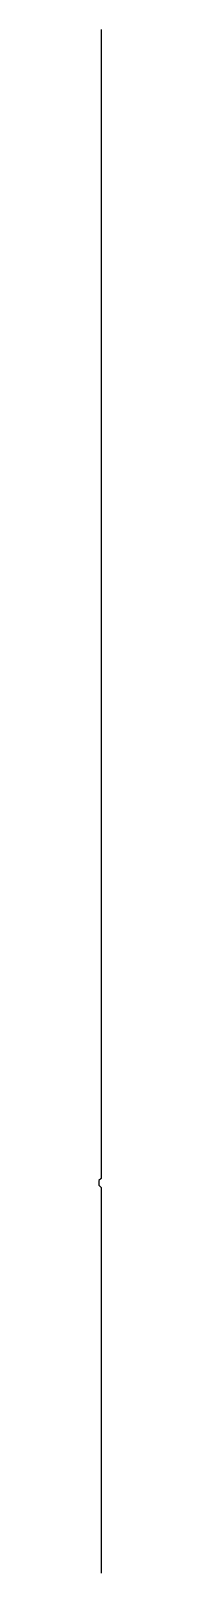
# Model space of a CAD drawing. Extents: x 11 to 695, y 10 to 490.
# Drawn here: x 11.5 to 11.7, y 250 to 370 of the extents above; entities that cross this region are included whole.
import ezdxf

# ---------------------------------------------------------------- set-up
doc = ezdxf.new("R2010")
doc.units = 0

msp = doc.modelspace()

# ---------------------------------------------------------------- linework, layer by layer
at = {"layer": 'contour_0'}
for p, q in [((11.66, 370.1), (11.66, 369.92)), ((11.66, 369.92), (11.66, 369.74)), ((11.66, 369.74), (11.66, 369.57)), ((11.66, 369.57), (11.66, 369.39)), ((11.66, 369.39), (11.66, 369.21)), ((11.66, 369.21), (11.66, 369.03)), ((11.66, 369.03), (11.66, 368.86)), ((11.66, 368.86), (11.66, 368.68)), ((11.66, 368.68), (11.66, 368.5)), ((11.66, 368.5), (11.66, 368.33)), ((11.66, 368.33), (11.66, 368.15)), ((11.66, 368.15), (11.66, 367.97)), ((11.66, 367.97), (11.66, 367.8)), ((11.66, 367.8), (11.66, 367.62)), ((11.66, 367.62), (11.66, 367.44)), ((11.66, 367.44), (11.66, 367.27)), ((11.66, 367.27), (11.66, 367.09)), ((11.66, 367.09), (11.66, 366.91)), ((11.66, 366.91), (11.66, 366.74)), ((11.66, 366.74), (11.66, 366.56)), ((11.66, 366.56), (11.66, 366.38)), ((11.66, 366.38), (11.66, 366.21)), ((11.66, 366.21), (11.66, 366.03)), ((11.66, 366.03), (11.66, 365.85)), ((11.66, 365.85), (11.66, 365.68)), ((11.66, 365.68), (11.66, 365.5)), ((11.66, 365.5), (11.66, 365.32)), ((11.66, 365.32), (11.66, 365.15)), ((11.66, 365.15), (11.66, 364.97)), ((11.66, 364.97), (11.66, 364.79)), ((11.66, 364.79), (11.66, 364.62)), ((11.66, 364.62), (11.66, 364.44)), ((11.66, 364.44), (11.66, 364.26)), ((11.66, 364.26), (11.66, 364.09)), ((11.66, 364.09), (11.66, 363.91)), ((11.66, 363.91), (11.66, 363.73)), ((11.66, 363.73), (11.66, 363.56)), ((11.66, 363.56), (11.66, 363.38)), ((11.66, 363.38), (11.66, 363.2)), ((11.66, 363.2), (11.66, 363.03)), ((11.66, 363.03), (11.66, 362.85)), ((11.66, 362.85), (11.66, 362.67)), ((11.66, 362.67), (11.66, 362.5)), ((11.66, 362.5), (11.66, 362.32)), ((11.66, 362.32), (11.66, 362.14)), ((11.66, 362.14), (11.66, 361.97)), ((11.66, 361.97), (11.66, 361.79)), ((11.66, 361.79), (11.66, 361.61)), ((11.66, 361.61), (11.66, 361.44)), ((11.66, 361.44), (11.66, 361.26)), ((11.66, 361.26), (11.66, 361.08)), ((11.66, 361.08), (11.66, 360.9)), ((11.66, 360.9), (11.66, 360.73)), ((11.66, 360.73), (11.66, 360.55)), ((11.66, 360.55), (11.66, 360.37)), ((11.66, 360.37), (11.66, 360.2)), ((11.66, 360.2), (11.66, 360.02)), ((11.66, 360.02), (11.66, 359.84)), ((11.66, 359.84), (11.66, 359.67)), ((11.66, 359.67), (11.66, 359.49)), ((11.66, 359.49), (11.66, 359.31)), ((11.66, 359.31), (11.66, 359.14)), ((11.66, 359.14), (11.66, 358.96)), ((11.66, 358.96), (11.66, 358.78)), ((11.66, 358.78), (11.66, 358.61)), ((11.66, 358.61), (11.66, 358.43)), ((11.66, 358.43), (11.66, 358.25)), ((11.66, 358.25), (11.66, 358.08)), ((11.66, 358.08), (11.66, 357.9)), ((11.66, 357.9), (11.66, 357.72)), ((11.66, 357.72), (11.66, 357.55)), ((11.66, 357.55), (11.66, 357.37)), ((11.66, 357.37), (11.66, 357.19)), ((11.66, 357.19), (11.66, 357.02)), ((11.66, 357.02), (11.66, 356.84)), ((11.66, 356.84), (11.66, 356.66)), ((11.66, 356.66), (11.66, 356.49)), ((11.66, 356.49), (11.66, 356.31)), ((11.66, 356.31), (11.66, 356.13)), ((11.66, 356.13), (11.66, 355.96)), ((11.66, 355.96), (11.66, 355.78)), ((11.66, 355.78), (11.66, 355.6)), ((11.66, 355.6), (11.66, 355.43)), ((11.66, 355.43), (11.66, 355.25)), ((11.66, 355.25), (11.66, 355.07)), ((11.66, 355.07), (11.66, 354.9)), ((11.66, 354.9), (11.66, 354.72)), ((11.66, 354.72), (11.66, 354.54)), ((11.66, 354.54), (11.66, 354.37)), ((11.66, 354.37), (11.66, 354.19)), ((11.66, 354.19), (11.66, 354.01)), ((11.66, 354.01), (11.66, 353.84)), ((11.66, 353.84), (11.66, 353.66)), ((11.66, 353.66), (11.66, 353.48)), ((11.66, 353.48), (11.66, 353.31)), ((11.66, 353.31), (11.66, 353.13)), ((11.66, 353.13), (11.66, 352.95)), ((11.66, 352.95), (11.66, 352.77)), ((11.66, 352.77), (11.66, 352.6)), ((11.66, 352.6), (11.66, 352.42)), ((11.66, 352.42), (11.66, 352.24)), ((11.66, 352.24), (11.66, 352.07)), ((11.66, 352.07), (11.66, 351.89)), ((11.66, 351.89), (11.66, 351.71)), ((11.66, 351.71), (11.66, 351.54)), ((11.66, 351.54), (11.66, 351.36)), ((11.66, 351.36), (11.66, 351.18)), ((11.66, 351.18), (11.66, 351.01)), ((11.66, 351.01), (11.66, 350.83)), ((11.66, 350.83), (11.66, 350.65)), ((11.66, 350.65), (11.66, 350.48)), ((11.66, 350.48), (11.66, 350.3)), ((11.66, 350.3), (11.66, 350.12)), ((11.66, 350.12), (11.66, 349.95)), ((11.66, 349.95), (11.66, 349.77)), ((11.66, 349.77), (11.66, 349.59)), ((11.66, 349.59), (11.66, 349.42)), ((11.66, 349.42), (11.66, 349.24)), ((11.66, 349.24), (11.66, 349.06)), ((11.66, 349.06), (11.66, 348.89)), ((11.66, 348.89), (11.66, 348.71)), ((11.66, 348.71), (11.66, 348.53)), ((11.66, 348.53), (11.66, 348.36)), ((11.66, 348.36), (11.66, 348.18)), ((11.66, 348.18), (11.66, 348)), ((11.66, 348), (11.66, 347.83)), ((11.66, 347.83), (11.66, 347.65)), ((11.66, 347.65), (11.66, 347.47)), ((11.66, 347.47), (11.66, 347.3)), ((11.66, 347.3), (11.66, 347.12)), ((11.66, 347.12), (11.66, 346.94)), ((11.66, 346.94), (11.66, 346.77)), ((11.66, 346.77), (11.66, 346.59)), ((11.66, 346.59), (11.66, 346.41)), ((11.66, 346.41), (11.66, 346.24)), ((11.66, 346.24), (11.66, 346.06)), ((11.66, 346.06), (11.66, 345.88)), ((11.66, 345.88), (11.66, 345.71)), ((11.66, 345.71), (11.66, 345.53)), ((11.66, 345.53), (11.66, 345.35)), ((11.66, 345.35), (11.66, 345.17)), ((11.66, 345.17), (11.66, 345)), ((11.66, 345), (11.66, 344.82)), ((11.66, 344.82), (11.66, 344.64)), ((11.66, 344.64), (11.66, 344.47)), ((11.66, 344.47), (11.66, 344.29)), ((11.66, 344.29), (11.66, 344.11)), ((11.66, 344.11), (11.66, 343.94)), ((11.66, 343.94), (11.66, 343.76)), ((11.66, 343.76), (11.66, 343.58)), ((11.66, 343.58), (11.66, 343.41)), ((11.66, 343.41), (11.66, 343.23)), ((11.66, 343.23), (11.66, 343.05)), ((11.66, 343.05), (11.66, 342.88)), ((11.66, 342.88), (11.66, 342.7)), ((11.66, 342.7), (11.66, 342.52)), ((11.66, 342.52), (11.66, 342.35)), ((11.66, 342.35), (11.66, 342.17)), ((11.66, 342.17), (11.66, 341.99)), ((11.66, 341.99), (11.66, 341.82)), ((11.66, 341.82), (11.66, 341.64)), ((11.66, 341.64), (11.66, 341.46)), ((11.66, 341.46), (11.66, 341.29)), ((11.66, 341.29), (11.66, 341.11)), ((11.66, 341.11), (11.66, 340.93)), ((11.66, 340.93), (11.66, 340.76)), ((11.66, 340.76), (11.66, 340.58)), ((11.66, 340.58), (11.66, 340.4)), ((11.66, 340.4), (11.66, 340.23)), ((11.66, 340.23), (11.66, 340.05)), ((11.66, 340.05), (11.66, 339.87)), ((11.66, 339.87), (11.66, 339.7)), ((11.66, 339.7), (11.66, 339.52)), ((11.66, 339.52), (11.66, 339.34)), ((11.66, 339.34), (11.66, 339.17)), ((11.66, 339.17), (11.66, 338.99)), ((11.66, 338.99), (11.66, 338.81)), ((11.66, 338.81), (11.66, 338.64)), ((11.66, 338.64), (11.66, 338.46)), ((11.66, 338.46), (11.66, 338.28)), ((11.66, 338.28), (11.66, 338.11)), ((11.66, 338.11), (11.66, 337.93)), ((11.66, 337.93), (11.66, 337.75)), ((11.66, 337.75), (11.66, 337.58)), ((11.66, 337.58), (11.66, 337.4)), ((11.66, 337.4), (11.66, 337.22)), ((11.66, 337.22), (11.66, 337.04)), ((11.66, 337.04), (11.66, 336.87)), ((11.66, 336.87), (11.66, 336.69)), ((11.66, 336.69), (11.66, 336.51)), ((11.66, 336.51), (11.66, 336.34)), ((11.66, 336.34), (11.66, 336.16)), ((11.66, 336.16), (11.66, 335.98)), ((11.66, 335.98), (11.66, 335.81)), ((11.66, 335.81), (11.66, 335.63)), ((11.66, 335.63), (11.66, 335.45)), ((11.66, 335.45), (11.66, 335.28)), ((11.66, 335.28), (11.66, 335.1)), ((11.66, 335.1), (11.66, 334.92)), ((11.66, 334.92), (11.66, 334.75)), ((11.66, 334.75), (11.66, 334.57)), ((11.66, 334.57), (11.66, 334.39)), ((11.66, 334.39), (11.66, 334.22)), ((11.66, 334.22), (11.66, 334.04)), ((11.66, 334.04), (11.66, 333.86)), ((11.66, 333.86), (11.66, 333.69)), ((11.66, 333.69), (11.66, 333.51)), ((11.66, 333.51), (11.66, 333.33)), ((11.66, 333.33), (11.66, 333.16)), ((11.66, 333.16), (11.66, 332.98)), ((11.66, 332.98), (11.66, 332.8)), ((11.66, 332.8), (11.66, 332.63)), ((11.66, 332.63), (11.66, 332.45)), ((11.66, 332.45), (11.66, 332.27)), ((11.66, 332.27), (11.66, 332.1)), ((11.66, 332.1), (11.66, 331.92)), ((11.66, 331.92), (11.66, 331.74)), ((11.66, 331.74), (11.66, 331.57)), ((11.66, 331.57), (11.66, 331.39)), ((11.66, 331.39), (11.66, 331.21)), ((11.66, 331.21), (11.66, 331.04)), ((11.66, 331.04), (11.66, 330.86)), ((11.66, 330.86), (11.66, 330.68)), ((11.66, 330.68), (11.66, 330.51)), ((11.66, 330.51), (11.66, 330.33)), ((11.66, 330.33), (11.66, 330.15)), ((11.66, 330.15), (11.66, 329.98)), ((11.66, 329.98), (11.66, 329.8)), ((11.66, 329.8), (11.66, 329.62)), ((11.66, 329.62), (11.66, 329.45)), ((11.66, 329.45), (11.66, 329.27)), ((11.66, 329.27), (11.66, 329.09)), ((11.66, 329.09), (11.66, 328.91)), ((11.66, 328.91), (11.66, 328.74)), ((11.66, 328.74), (11.66, 328.56)), ((11.66, 328.56), (11.66, 328.38)), ((11.66, 328.38), (11.66, 328.21)), ((11.66, 328.21), (11.66, 328.03)), ((11.66, 328.03), (11.66, 327.85)), ((11.66, 327.85), (11.66, 327.68)), ((11.66, 327.68), (11.66, 327.5)), ((11.66, 327.5), (11.66, 327.32)), ((11.66, 327.32), (11.66, 327.15)), ((11.66, 327.15), (11.66, 326.97)), ((11.66, 326.97), (11.66, 326.79)), ((11.66, 326.79), (11.66, 326.62)), ((11.66, 326.62), (11.66, 326.44)), ((11.66, 326.44), (11.66, 326.26)), ((11.66, 326.26), (11.66, 326.09)), ((11.66, 326.09), (11.66, 325.91)), ((11.66, 325.91), (11.66, 325.73)), ((11.66, 325.73), (11.66, 325.56)), ((11.66, 325.56), (11.66, 325.38)), ((11.66, 325.38), (11.66, 325.2)), ((11.66, 325.2), (11.66, 325.03)), ((11.66, 325.03), (11.66, 324.85)), ((11.66, 324.85), (11.66, 324.67)), ((11.66, 324.67), (11.66, 324.5)), ((11.66, 324.5), (11.66, 324.32)), ((11.66, 324.32), (11.66, 324.14)), ((11.66, 324.14), (11.66, 323.97)), ((11.66, 323.97), (11.66, 323.79)), ((11.66, 323.79), (11.66, 323.61)), ((11.66, 323.61), (11.66, 323.44)), ((11.66, 323.44), (11.66, 323.26)), ((11.66, 323.26), (11.66, 323.08)), ((11.66, 323.08), (11.66, 322.91)), ((11.66, 322.91), (11.66, 322.73)), ((11.66, 322.73), (11.66, 322.55)), ((11.66, 322.55), (11.66, 322.38)), ((11.66, 322.38), (11.66, 322.2)), ((11.66, 322.2), (11.66, 322.02)), ((11.66, 322.02), (11.66, 321.85)), ((11.66, 321.85), (11.66, 321.67)), ((11.66, 321.67), (11.66, 321.49)), ((11.66, 321.49), (11.66, 321.31)), ((11.66, 321.31), (11.66, 321.14)), ((11.66, 321.14), (11.66, 320.96)), ((11.66, 320.96), (11.66, 320.78)), ((11.66, 320.78), (11.66, 320.61)), ((11.66, 320.61), (11.66, 320.43)), ((11.66, 320.43), (11.66, 320.25)), ((11.66, 320.25), (11.66, 320.08)), ((11.66, 320.08), (11.66, 319.9)), ((11.66, 319.9), (11.66, 319.72)), ((11.66, 319.72), (11.66, 319.55)), ((11.66, 319.55), (11.66, 319.37)), ((11.66, 319.37), (11.66, 319.19)), ((11.66, 319.19), (11.66, 319.02)), ((11.66, 319.02), (11.66, 318.84)), ((11.66, 318.84), (11.66, 318.66)), ((11.66, 318.66), (11.66, 318.49)), ((11.66, 318.49), (11.66, 318.31)), ((11.66, 318.31), (11.66, 318.13)), ((11.66, 318.13), (11.66, 317.96)), ((11.66, 317.96), (11.66, 317.78)), ((11.66, 317.78), (11.66, 317.6)), ((11.66, 317.6), (11.66, 317.43)), ((11.66, 317.43), (11.66, 317.25)), ((11.66, 317.25), (11.66, 317.07)), ((11.66, 317.07), (11.66, 316.9)), ((11.66, 316.9), (11.66, 316.72)), ((11.66, 316.72), (11.66, 316.54)), ((11.66, 316.54), (11.66, 316.37)), ((11.66, 316.37), (11.66, 316.19)), ((11.66, 316.19), (11.66, 316.01)), ((11.66, 316.01), (11.66, 315.84)), ((11.66, 315.84), (11.66, 315.66)), ((11.66, 315.66), (11.66, 315.48)), ((11.66, 315.48), (11.66, 315.31)), ((11.66, 315.31), (11.66, 315.13)), ((11.66, 315.13), (11.66, 314.95)), ((11.66, 314.95), (11.66, 314.78)), ((11.66, 314.78), (11.66, 314.6)), ((11.66, 314.6), (11.66, 314.42)), ((11.66, 314.42), (11.66, 314.25)), ((11.66, 314.25), (11.66, 314.07)), ((11.66, 314.07), (11.66, 313.89)), ((11.66, 313.89), (11.66, 313.72)), ((11.66, 313.72), (11.66, 313.54)), ((11.66, 313.54), (11.66, 313.36)), ((11.66, 313.36), (11.66, 313.18)), ((11.66, 313.18), (11.66, 313.01)), ((11.66, 313.01), (11.66, 312.83)), ((11.66, 312.83), (11.66, 312.65)), ((11.66, 312.65), (11.66, 312.48)), ((11.66, 312.48), (11.66, 312.3)), ((11.66, 312.3), (11.66, 312.12)), ((11.66, 312.12), (11.66, 311.95)), ((11.66, 311.95), (11.66, 311.77)), ((11.66, 311.77), (11.66, 311.59)), ((11.66, 311.59), (11.66, 311.42)), ((11.66, 311.42), (11.66, 311.24)), ((11.66, 311.24), (11.66, 311.06)), ((11.66, 311.06), (11.66, 310.89)), ((11.66, 310.89), (11.66, 310.71)), ((11.66, 310.71), (11.66, 310.53)), ((11.66, 310.53), (11.66, 310.36)), ((11.66, 310.36), (11.66, 310.18)), ((11.66, 310.18), (11.66, 310)), ((11.66, 310), (11.66, 309.83)), ((11.66, 309.83), (11.66, 309.65)), ((11.66, 309.65), (11.66, 309.47)), ((11.66, 309.47), (11.66, 309.3)), ((11.66, 309.3), (11.66, 309.12)), ((11.66, 309.12), (11.66, 308.94)), ((11.66, 308.94), (11.66, 308.77)), ((11.66, 308.77), (11.66, 308.59)), ((11.66, 308.59), (11.66, 308.41)), ((11.66, 308.41), (11.66, 308.24)), ((11.66, 308.24), (11.66, 308.06)), ((11.66, 308.06), (11.66, 307.88)), ((11.66, 307.88), (11.66, 307.71)), ((11.66, 307.71), (11.66, 307.53)), ((11.66, 307.53), (11.66, 307.35)), ((11.66, 307.35), (11.66, 307.18)), ((11.66, 307.18), (11.66, 307)), ((11.66, 307), (11.66, 306.82)), ((11.66, 306.82), (11.66, 306.65)), ((11.66, 306.65), (11.66, 306.47)), ((11.66, 306.47), (11.66, 306.29)), ((11.66, 306.29), (11.66, 306.12)), ((11.66, 306.12), (11.66, 305.94)), ((11.66, 305.94), (11.66, 305.76)), ((11.66, 305.76), (11.66, 305.59)), ((11.66, 305.59), (11.66, 305.41)), ((11.66, 305.41), (11.66, 305.23)), ((11.66, 305.23), (11.66, 305.05)), ((11.66, 305.05), (11.66, 304.88)), ((11.66, 304.88), (11.66, 304.7)), ((11.66, 304.7), (11.66, 304.52)), ((11.66, 304.52), (11.66, 304.35)), ((11.66, 304.35), (11.66, 304.17)), ((11.66, 304.17), (11.66, 303.99)), ((11.66, 303.99), (11.66, 303.82)), ((11.66, 303.82), (11.66, 303.64)), ((11.66, 303.64), (11.66, 303.46)), ((11.66, 303.46), (11.66, 303.29)), ((11.66, 303.29), (11.66, 303.11)), ((11.66, 303.11), (11.66, 302.93)), ((11.66, 302.93), (11.66, 302.76)), ((11.66, 302.76), (11.66, 302.58)), ((11.66, 302.58), (11.66, 302.4)), ((11.66, 302.4), (11.66, 302.23)), ((11.66, 302.23), (11.66, 302.05)), ((11.66, 302.05), (11.66, 301.87)), ((11.66, 301.87), (11.66, 301.7)), ((11.66, 301.7), (11.66, 301.52)), ((11.66, 301.52), (11.66, 301.34)), ((11.66, 301.34), (11.66, 301.17)), ((11.66, 301.17), (11.66, 300.99)), ((11.66, 300.99), (11.66, 300.81)), ((11.66, 300.81), (11.66, 300.64)), ((11.66, 300.64), (11.66, 300.46)), ((11.66, 300.46), (11.66, 300.28)), ((11.66, 300.28), (11.66, 300.11)), ((11.66, 300.11), (11.66, 299.93)), ((11.66, 299.93), (11.66, 299.75)), ((11.66, 299.75), (11.66, 299.58)), ((11.66, 299.58), (11.66, 299.4)), ((11.66, 299.4), (11.66, 299.22)), ((11.66, 299.22), (11.66, 299.05)), ((11.66, 299.05), (11.66, 298.87)), ((11.66, 298.87), (11.66, 298.69)), ((11.66, 298.69), (11.66, 298.52)), ((11.66, 298.52), (11.66, 298.34)), ((11.66, 298.34), (11.66, 298.16)), ((11.66, 298.16), (11.66, 297.99)), ((11.66, 297.99), (11.66, 297.81)), ((11.66, 297.81), (11.66, 297.63)), ((11.66, 297.63), (11.66, 297.45)), ((11.66, 297.45), (11.66, 297.28)), ((11.66, 297.28), (11.66, 297.1)), ((11.66, 297.1), (11.66, 296.92)), ((11.66, 296.92), (11.66, 296.75)), ((11.66, 296.75), (11.66, 296.57)), ((11.66, 296.57), (11.66, 296.39)), ((11.66, 296.39), (11.66, 296.22)), ((11.66, 296.22), (11.66, 296.04)), ((11.66, 296.04), (11.66, 295.86)), ((11.66, 295.86), (11.66, 295.69)), ((11.66, 295.69), (11.66, 295.51)), ((11.66, 295.51), (11.66, 295.33)), ((11.66, 295.33), (11.66, 295.16)), ((11.66, 295.16), (11.66, 294.98)), ((11.66, 294.98), (11.66, 294.8)), ((11.66, 294.8), (11.66, 294.63)), ((11.66, 294.63), (11.66, 294.45)), ((11.66, 294.45), (11.66, 294.27)), ((11.66, 294.27), (11.66, 294.1)), ((11.66, 294.1), (11.66, 293.92)), ((11.66, 293.92), (11.66, 293.74)), ((11.66, 293.74), (11.66, 293.57)), ((11.66, 293.57), (11.66, 293.39)), ((11.66, 293.39), (11.66, 293.21)), ((11.66, 293.21), (11.66, 293.04)), ((11.66, 293.04), (11.66, 292.86)), ((11.66, 292.86), (11.66, 292.68)), ((11.66, 292.68), (11.66, 292.51)), ((11.66, 292.51), (11.66, 292.33)), ((11.66, 292.33), (11.66, 292.15)), ((11.66, 292.15), (11.66, 291.98)), ((11.66, 291.98), (11.66, 291.8)), ((11.66, 291.8), (11.66, 291.62)), ((11.66, 291.62), (11.66, 291.45)), ((11.66, 291.45), (11.66, 291.27)), ((11.66, 291.27), (11.66, 291.09)), ((11.66, 291.09), (11.66, 290.92)), ((11.66, 290.92), (11.66, 290.74)), ((11.66, 290.74), (11.66, 290.56)), ((11.66, 290.56), (11.66, 290.39)), ((11.66, 290.39), (11.66, 290.21)), ((11.66, 290.21), (11.66, 290.03)), ((11.66, 290.03), (11.66, 289.86)), ((11.66, 289.86), (11.66, 289.68)), ((11.66, 289.68), (11.66, 289.5)), ((11.66, 289.5), (11.66, 289.32)), ((11.66, 289.32), (11.66, 289.15)), ((11.66, 289.15), (11.66, 288.97)), ((11.66, 288.97), (11.66, 288.79)), ((11.66, 288.79), (11.66, 288.62)), ((11.66, 288.62), (11.66, 288.44)), ((11.66, 288.44), (11.66, 288.26)), ((11.66, 288.26), (11.66, 288.09)), ((11.66, 288.09), (11.66, 287.91)), ((11.66, 287.91), (11.66, 287.73)), ((11.66, 287.73), (11.66, 287.56)), ((11.66, 287.56), (11.66, 287.38)), ((11.66, 287.38), (11.66, 287.2)), ((11.66, 287.2), (11.66, 287.03)), ((11.66, 287.03), (11.66, 286.85)), ((11.66, 286.85), (11.66, 286.67)), ((11.66, 286.67), (11.66, 286.5)), ((11.66, 286.5), (11.66, 286.32)), ((11.66, 286.32), (11.66, 286.14)), ((11.66, 286.14), (11.66, 285.97)), ((11.66, 285.97), (11.66, 285.79)), ((11.66, 285.79), (11.66, 285.61)), ((11.66, 285.61), (11.66, 285.44)), ((11.66, 285.44), (11.66, 285.26)), ((11.66, 285.26), (11.66, 285.08)), ((11.66, 285.08), (11.66, 284.91)), ((11.66, 284.91), (11.66, 284.73)), ((11.66, 284.73), (11.66, 284.55)), ((11.66, 284.55), (11.66, 284.38)), ((11.66, 284.38), (11.66, 284.2)), ((11.66, 284.2), (11.66, 284.02)), ((11.66, 284.02), (11.66, 283.85)), ((11.66, 283.85), (11.66, 283.67)), ((11.66, 283.67), (11.66, 283.49)), ((11.66, 283.49), (11.66, 283.32)), ((11.66, 283.32), (11.66, 283.14)), ((11.66, 283.14), (11.66, 282.96)), ((11.66, 282.96), (11.66, 282.79)), ((11.66, 282.79), (11.66, 282.61)), ((11.66, 282.61), (11.66, 282.43)), ((11.66, 282.43), (11.66, 282.26)), ((11.66, 282.26), (11.66, 282.08)), ((11.66, 282.08), (11.66, 281.9)), ((11.66, 281.9), (11.66, 281.72)), ((11.66, 281.72), (11.66, 281.55)), ((11.66, 281.55), (11.66, 281.37)), ((11.66, 281.37), (11.66, 281.19)), ((11.66, 281.19), (11.66, 281.02)), ((11.66, 281.02), (11.66, 280.84)), ((11.66, 280.84), (11.66, 280.66)), ((11.66, 280.66), (11.49, 280.49)), ((11.49, 280.49), (11.49, 280.31)), ((11.49, 280.31), (11.49, 280.13)), ((11.49, 280.13), (11.66, 279.96)), ((11.66, 279.96), (11.66, 279.78)), ((11.66, 279.78), (11.66, 279.6)), ((11.66, 279.6), (11.66, 279.43)), ((11.66, 279.43), (11.66, 279.25)), ((11.66, 279.25), (11.66, 279.07)), ((11.66, 279.07), (11.66, 278.9)), ((11.66, 278.9), (11.66, 278.72)), ((11.66, 278.72), (11.66, 278.54)), ((11.66, 278.54), (11.66, 278.37)), ((11.66, 278.37), (11.66, 278.19)), ((11.66, 278.19), (11.66, 278.01)), ((11.66, 278.01), (11.66, 277.84)), ((11.66, 277.84), (11.66, 277.66)), ((11.66, 277.66), (11.66, 277.48)), ((11.66, 277.48), (11.66, 277.31)), ((11.66, 277.31), (11.66, 277.13)), ((11.66, 277.13), (11.66, 276.95)), ((11.66, 276.95), (11.66, 276.78)), ((11.66, 276.78), (11.66, 276.6)), ((11.66, 276.6), (11.66, 276.42)), ((11.66, 276.42), (11.66, 276.25)), ((11.66, 276.25), (11.66, 276.07)), ((11.66, 276.07), (11.66, 275.89)), ((11.66, 275.89), (11.66, 275.72)), ((11.66, 275.72), (11.66, 275.54)), ((11.66, 275.54), (11.66, 275.36)), ((11.66, 275.36), (11.66, 275.19)), ((11.66, 275.19), (11.66, 275.01)), ((11.66, 275.01), (11.66, 274.83)), ((11.66, 274.83), (11.66, 274.66)), ((11.66, 274.66), (11.66, 274.48)), ((11.66, 274.48), (11.66, 274.3)), ((11.66, 274.3), (11.66, 274.13)), ((11.66, 274.13), (11.66, 273.95)), ((11.66, 273.95), (11.66, 273.77)), ((11.66, 273.77), (11.66, 273.59)), ((11.66, 273.59), (11.66, 273.42)), ((11.66, 273.42), (11.66, 273.24)), ((11.66, 273.24), (11.66, 273.06)), ((11.66, 273.06), (11.66, 272.89)), ((11.66, 272.89), (11.66, 272.71)), ((11.66, 272.71), (11.66, 272.53)), ((11.66, 272.53), (11.66, 272.36)), ((11.66, 272.36), (11.66, 272.18)), ((11.66, 272.18), (11.66, 272)), ((11.66, 272), (11.66, 271.83)), ((11.66, 271.83), (11.66, 271.65)), ((11.66, 271.65), (11.66, 271.47)), ((11.66, 271.47), (11.66, 271.3)), ((11.66, 271.3), (11.66, 271.12)), ((11.66, 271.12), (11.66, 270.94)), ((11.66, 270.94), (11.66, 270.77)), ((11.66, 270.77), (11.66, 270.59)), ((11.66, 270.59), (11.66, 270.41)), ((11.66, 270.41), (11.66, 270.24)), ((11.66, 270.24), (11.66, 270.06)), ((11.66, 270.06), (11.66, 269.88)), ((11.66, 269.88), (11.66, 269.71)), ((11.66, 269.71), (11.66, 269.53)), ((11.66, 269.53), (11.66, 269.35)), ((11.66, 269.35), (11.66, 269.18)), ((11.66, 269.18), (11.66, 269)), ((11.66, 269), (11.66, 268.82)), ((11.66, 268.82), (11.66, 268.65)), ((11.66, 268.65), (11.66, 268.47)), ((11.66, 268.47), (11.66, 268.29)), ((11.66, 268.29), (11.66, 268.12)), ((11.66, 268.12), (11.66, 267.94)), ((11.66, 267.94), (11.66, 267.76)), ((11.66, 267.76), (11.66, 267.59)), ((11.66, 267.59), (11.66, 267.41)), ((11.66, 267.41), (11.66, 267.23)), ((11.66, 267.23), (11.66, 267.06)), ((11.66, 267.06), (11.66, 266.88)), ((11.66, 266.88), (11.66, 266.7)), ((11.66, 266.7), (11.66, 266.53)), ((11.66, 266.53), (11.66, 266.35)), ((11.66, 266.35), (11.66, 266.17)), ((11.66, 266.17), (11.66, 266)), ((11.66, 266), (11.66, 265.82)), ((11.66, 265.82), (11.66, 265.64)), ((11.66, 265.64), (11.66, 265.46)), ((11.66, 265.46), (11.66, 265.29)), ((11.66, 265.29), (11.66, 265.11)), ((11.66, 265.11), (11.66, 264.93)), ((11.66, 264.93), (11.66, 264.76)), ((11.66, 264.76), (11.66, 264.58)), ((11.66, 264.58), (11.66, 264.4)), ((11.66, 264.4), (11.66, 264.23)), ((11.66, 264.23), (11.66, 264.05)), ((11.66, 264.05), (11.66, 263.87)), ((11.66, 263.87), (11.66, 263.7)), ((11.66, 263.7), (11.66, 263.52)), ((11.66, 263.52), (11.66, 263.34)), ((11.66, 263.34), (11.66, 263.17)), ((11.66, 263.17), (11.66, 262.99)), ((11.66, 262.99), (11.66, 262.81)), ((11.66, 262.81), (11.66, 262.64)), ((11.66, 262.64), (11.66, 262.46)), ((11.66, 262.46), (11.66, 262.28)), ((11.66, 262.28), (11.66, 262.11)), ((11.66, 262.11), (11.66, 261.93)), ((11.66, 261.93), (11.66, 261.75)), ((11.66, 261.75), (11.66, 261.58)), ((11.66, 261.58), (11.66, 261.4)), ((11.66, 261.4), (11.66, 261.22)), ((11.66, 261.22), (11.66, 261.05)), ((11.66, 261.05), (11.66, 260.87)), ((11.66, 260.87), (11.66, 260.69)), ((11.66, 260.69), (11.66, 260.52)), ((11.66, 260.52), (11.66, 260.34)), ((11.66, 260.34), (11.66, 260.16)), ((11.66, 260.16), (11.66, 259.99)), ((11.66, 259.99), (11.66, 259.81)), ((11.66, 259.81), (11.66, 259.63)), ((11.66, 259.63), (11.66, 259.46)), ((11.66, 259.46), (11.66, 259.28)), ((11.66, 259.28), (11.66, 259.1)), ((11.66, 259.1), (11.66, 258.93)), ((11.66, 258.93), (11.66, 258.75)), ((11.66, 258.75), (11.66, 258.57)), ((11.66, 258.57), (11.66, 258.4)), ((11.66, 258.4), (11.66, 258.22)), ((11.66, 258.22), (11.66, 258.04)), ((11.66, 258.04), (11.66, 257.86)), ((11.66, 257.86), (11.66, 257.69)), ((11.66, 257.69), (11.66, 257.51)), ((11.66, 257.51), (11.66, 257.33)), ((11.66, 257.33), (11.66, 257.16)), ((11.66, 257.16), (11.66, 256.98)), ((11.66, 256.98), (11.66, 256.8)), ((11.66, 256.8), (11.66, 256.63)), ((11.66, 256.63), (11.66, 256.45)), ((11.66, 256.45), (11.66, 256.27)), ((11.66, 256.27), (11.66, 256.1)), ((11.66, 256.1), (11.66, 255.92)), ((11.66, 255.92), (11.66, 255.74)), ((11.66, 255.74), (11.66, 255.57)), ((11.66, 255.57), (11.66, 255.39)), ((11.66, 255.39), (11.66, 255.21)), ((11.66, 255.21), (11.66, 255.04)), ((11.66, 255.04), (11.66, 254.86)), ((11.66, 254.86), (11.66, 254.68)), ((11.66, 254.68), (11.66, 254.51)), ((11.66, 254.51), (11.66, 254.33)), ((11.66, 254.33), (11.66, 254.15)), ((11.66, 254.15), (11.66, 253.98)), ((11.66, 253.98), (11.66, 253.8)), ((11.66, 253.8), (11.66, 253.62)), ((11.66, 253.62), (11.66, 253.45)), ((11.66, 253.45), (11.66, 253.27)), ((11.66, 253.27), (11.66, 253.09)), ((11.66, 253.09), (11.66, 252.92)), ((11.66, 252.92), (11.66, 252.74)), ((11.66, 252.74), (11.66, 252.56)), ((11.66, 252.56), (11.66, 252.39)), ((11.66, 252.39), (11.66, 252.21)), ((11.66, 252.21), (11.66, 252.03)), ((11.66, 252.03), (11.66, 251.86)), ((11.66, 251.86), (11.66, 251.68)), ((11.66, 251.68), (11.66, 251.5)), ((11.66, 251.5), (11.66, 251.33)), ((11.66, 251.33), (11.66, 251.15)), ((11.66, 251.15), (11.66, 250.97)), ((11.66, 250.97), (11.66, 250.8)), ((11.66, 250.8), (11.66, 250.62)), ((11.66, 250.62), (11.66, 250.44)), ((11.66, 250.44), (11.66, 250.27)), ((11.66, 250.27), (11.66, 250.09)), ((11.66, 250.09), (11.66, 249.91))]:
    msp.add_line(p, q, dxfattribs=at)

doc.saveas('drawing.dxf')
